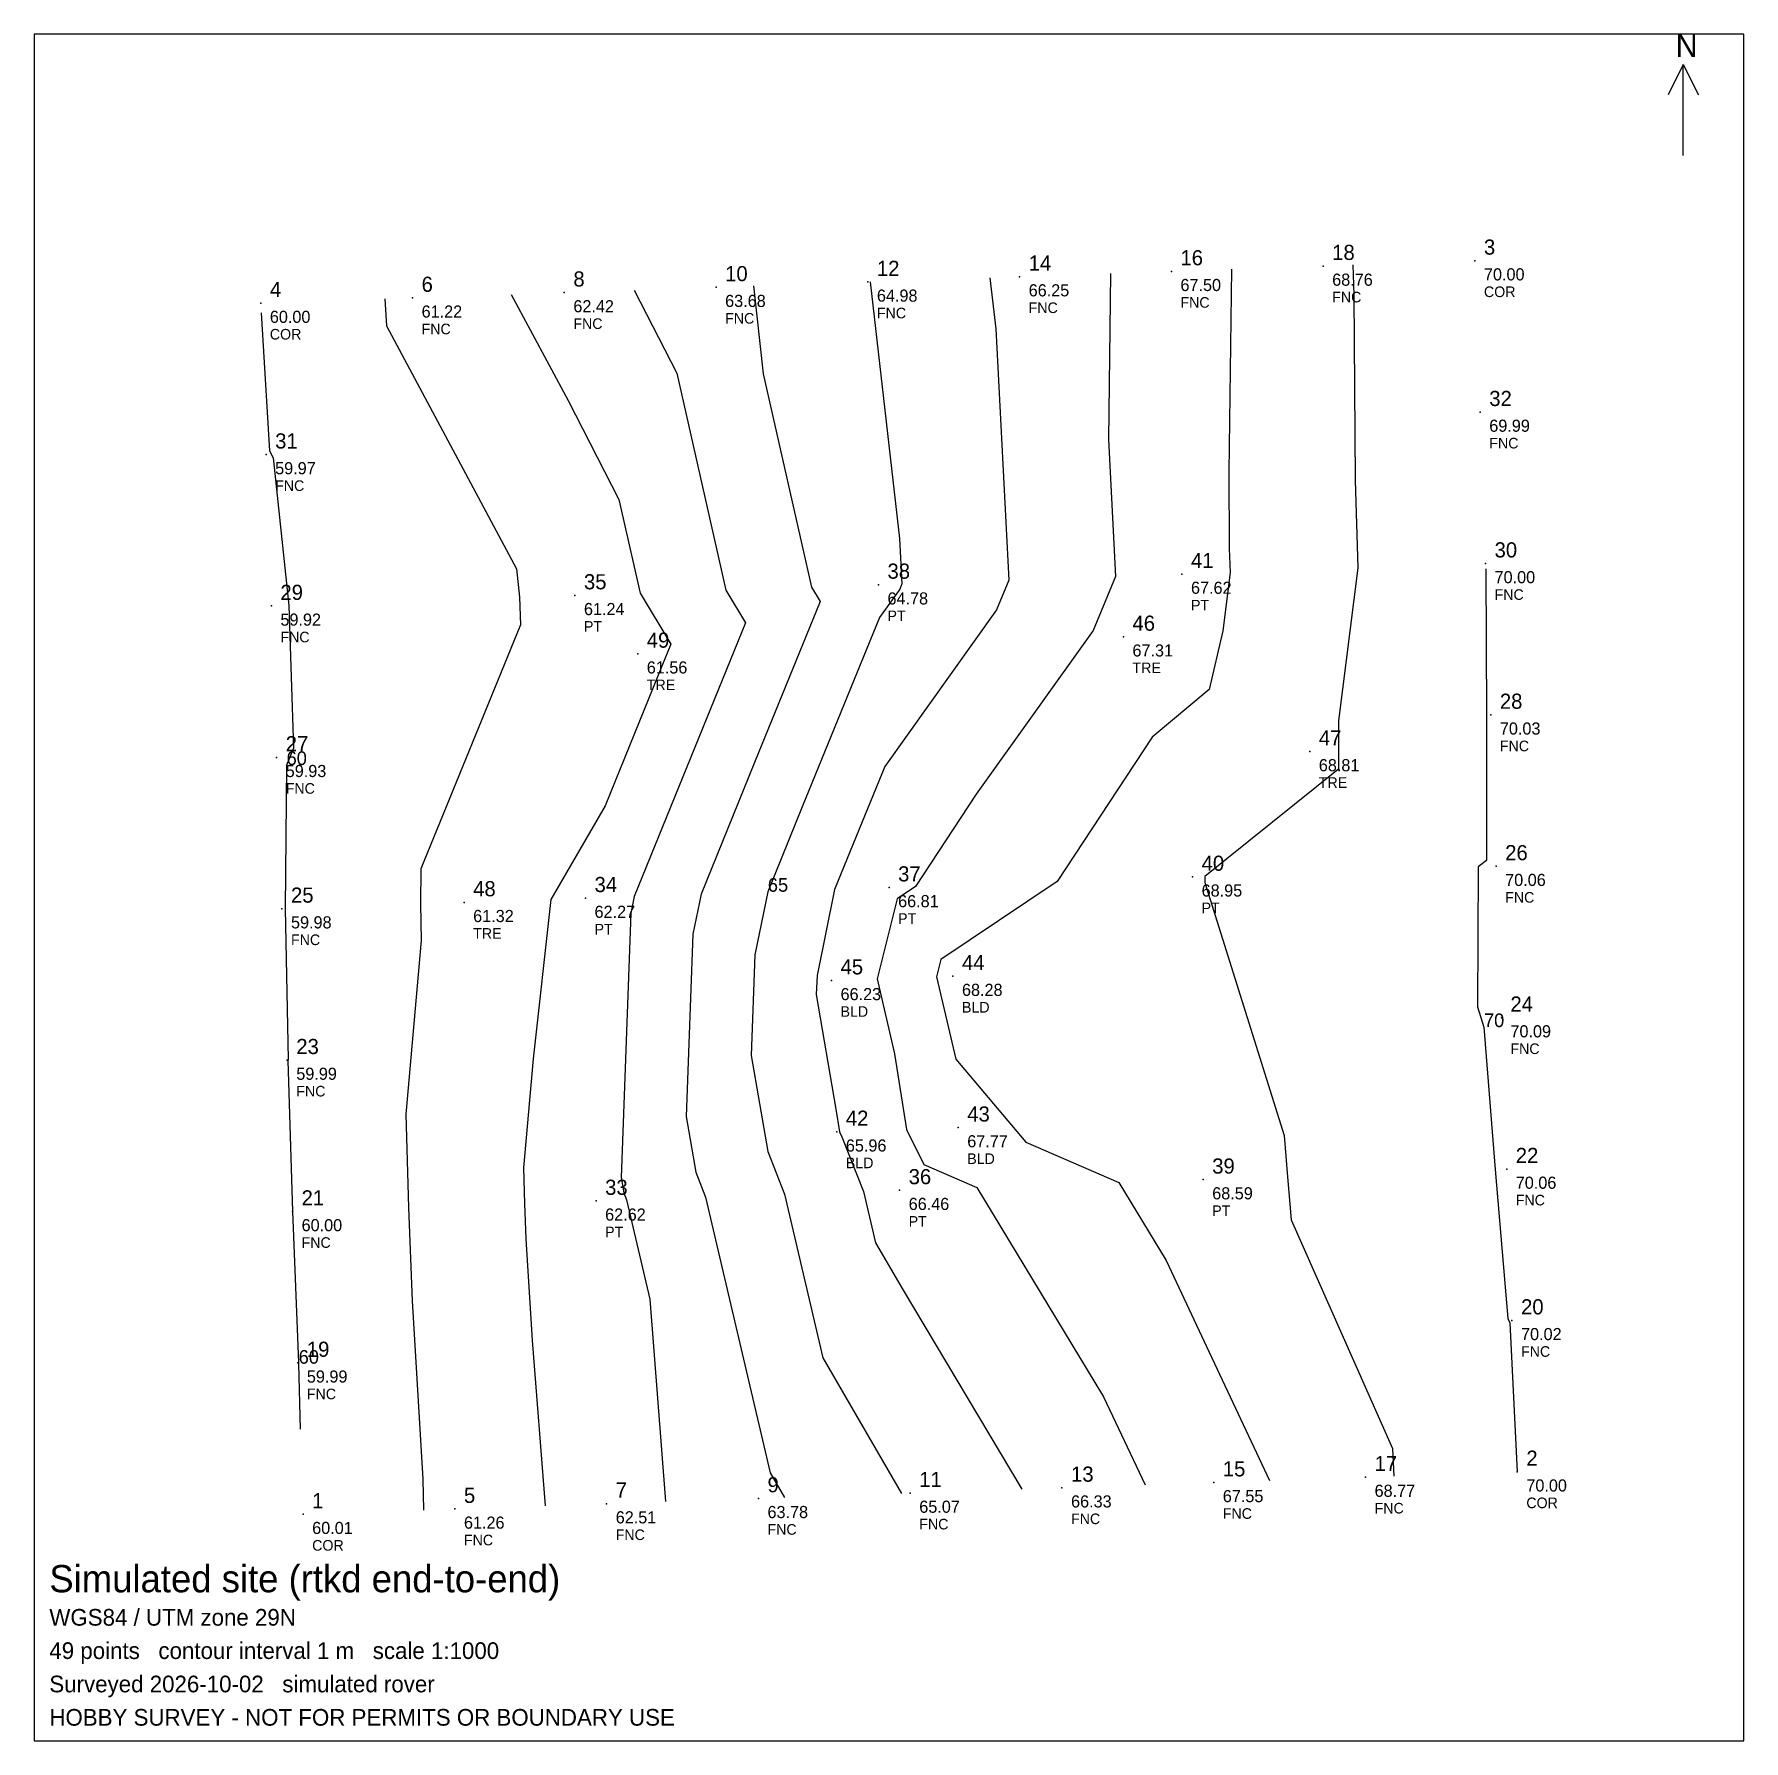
# Model space of a CAD drawing. Extents: x 665938 to 666220, y 5915330 to 5915612.
import ezdxf

# ---------------------------------------------------------------- set-up
doc = ezdxf.new("R2010")
doc.units = 0
for name, color, linetype in [('BORDER', 7, 'CONTINUOUS'), ('CONTOUR_LABEL', 20, 'CONTINUOUS'), ('CONTOUR_MAJOR', 20, 'CONTINUOUS'), ('CONTOUR_MINOR', 30, 'CONTINUOUS'), ('NORTH', 7, 'CONTINUOUS'), ('POINT_CODE', 2, 'CONTINUOUS'), ('POINT_ELEV', 4, 'CONTINUOUS'), ('POINT_NO', 3, 'CONTINUOUS'), ('POINTS', 7, 'CONTINUOUS'), ('TITLE', 7, 'CONTINUOUS')]:
    doc.layers.add(name, color=color, linetype=linetype)

msp = doc.modelspace()

# ---------------------------------------------------------------- linework, layer by layer
at = {"layer": 'BORDER'}
msp.add_lwpolyline([(665938.4439, 5915330.0889), (666220.4695, 5915330.0889), (666220.4695, 5915611.6626), (665938.4439, 5915611.6626)], close=True, dxfattribs=at)
at = {"layer": 'CONTOUR_MAJOR'}
for points in [[(666076.3379, 5915570.7938), (666081.2122, 5915528.4706), (666081.5992, 5915520.9595), (666081.2317, 5915520.0748), (666077.8987, 5915515.3986), (666065.1523, 5915484.1792), (666059.472, 5915470.1729), (666057.3423, 5915459.7622), (666056.7266, 5915443.1394), (666059.4466, 5915427.2914), (666062.2155, 5915420.2548), (666068.5398, 5915393.2827), (666081.5401, 5915370.9158)], [(665975.8739, 5915565.6709), (665977.2529, 5915542.8999), (665977.8574, 5915541.7703), (665980.4556, 5915517.4264), (665981.2101, 5915493.8518), (665980.0787, 5915491.0788), (665979.8455, 5915467.3936), (665980.3143, 5915442.5124), (665980.299, 5915442.3417), (665981.0563, 5915417.4193)], [(666177.8862, 5915523.4675), (666178.0441, 5915499.2175), (666178.0186, 5915475.3522), (666176.6723, 5915474.2735), (666176.5575, 5915451.1836), (666177.6061, 5915447.8407), (666179.465, 5915424.3561), (666181.5442, 5915399.7564), (666181.8556, 5915399.0531), (666183.096, 5915374.4701)], [(665981.0563, 5915417.4193), (665982.0568, 5915392.512), (665982.069, 5915392.3072), (665982.3089, 5915381.5126)]]:
    msp.add_lwpolyline(points, dxfattribs=at)
at = {"layer": 'CONTOUR_MINOR'}
for points in [[(666116.0118, 5915572.1815), (666115.6422, 5915544.8147), (666116.8078, 5915522.1936), (666113.1138, 5915513.3021), (666093.8404, 5915486.2608), (666083.8085, 5915471.0253), (666080.8003, 5915469.0095), (666077.4897, 5915455.8007), (666080.3754, 5915443.4447), (666082.3316, 5915430.9598), (666085.1936, 5915425.1892), (666093.9429, 5915421.3649), (666114.8529, 5915386.8197), (666121.6905, 5915372.3182)], [(666135.9686, 5915572.8811), (666135.5191, 5915539.4775), (666135.5994, 5915526.829), (666135.7216, 5915522.8558), (666134.5001, 5915513.2413), (666132.2627, 5915503.5275), (666122.8889, 5915495.681), (666107.1949, 5915471.8464), (666088.0131, 5915458.9927), (666087.299, 5915456.1438), (666090.473, 5915442.5534), (666102.0395, 5915428.8835), (666117.3647, 5915422.1849), (666125.1567, 5915409.3117), (666132.2725, 5915394.2203), (666142.2396, 5915373.0371)], [(666155.9667, 5915573.583), (666156.159, 5915568.6773), (666156.3529, 5915538.105), (666156.7994, 5915523.5926), (666153.5952, 5915498.3717), (666153.6219, 5915494.2698), (666153.6178, 5915490.3755), (666131.5589, 5915472.7013), (666131.554, 5915471.707), (666144.6552, 5915429.9398), (666145.192, 5915423.1583), (666145.7924, 5915416.0548), (666162.4962, 5915378.3363), (666162.7273, 5915373.7558)], [(666037.4138, 5915569.4352), (666044.4343, 5915555.7408), (666052.537, 5915519.9423), (666055.7831, 5915514.5354), (666049.3791, 5915498.8501), (666037.436, 5915469.4014), (666036.8659, 5915466.6148), (666035.2516, 5915423.0289), (666035.6898, 5915420.4762), (666036.1357, 5915419.3428), (666039.9798, 5915402.9486), (666042.5975, 5915369.5525)], [(666057.0835, 5915570.1232), (666058.7239, 5915555.6163), (666066.6863, 5915520.4375), (666068.1078, 5915518.0699), (666057.2657, 5915491.5147), (666048.454, 5915469.7872), (666047.1041, 5915463.1885), (666045.9891, 5915433.0841), (666047.5682, 5915423.8838), (666049.1756, 5915419.7988), (666059.8436, 5915374.3018), (666062.2054, 5915370.2385)], [(666096.0967, 5915571.4846), (666097.0653, 5915563.0742), (666099.2035, 5915521.5766), (666097.1727, 5915516.6884), (666078.7587, 5915490.8528), (666073.039, 5915476.8437), (666070.49, 5915470.5586), (666067.5804, 5915456.3358), (666067.4641, 5915453.1946), (666070.7075, 5915434.2969), (666071.2907, 5915430.5751), (666071.6929, 5915429.764), (666075.2553, 5915420.7109), (666077.236, 5915412.2635), (666081.7785, 5915404.4482), (666101.3585, 5915371.6083)], [(665996.2806, 5915567.9928), (665996.5498, 5915563.5471), (666017.9999, 5915523.4643), (666018.5027, 5915518.7526), (666018.6488, 5915514.1898), (666002.2275, 5915473.9427), (666002.1707, 5915468.1738), (666002.2849, 5915462.1134), (665999.7292, 5915433.4831), (666000.1971, 5915418.0877), (666000.8151, 5915402.7015), (666002.5702, 5915373.2392), (666002.6831, 5915368.1582)], [(666017.1047, 5915568.7226), (666026.5103, 5915551.2488), (666034.8887, 5915534.9056), (666038.3876, 5915519.4472), (666043.4585, 5915511.001), (666041.4924, 5915506.1856), (666032.6373, 5915484.3511), (666023.6943, 5915468.9222), (666020.7654, 5915442.6163), (666019.1594, 5915424.6245), (666019.3378, 5915418.756), (666019.5733, 5915412.891), (666020.5719, 5915396.1282), (666022.7309, 5915368.8585)]]:
    msp.add_lwpolyline(points, dxfattribs=at)
at = {"layer": 'NORTH'}
for p, q in [((666210.4695, 5915606.6626), (666207.9695, 5915601.6626)), ((666210.4695, 5915591.6626), (666210.4695, 5915606.6626)), ((666210.4695, 5915606.6626), (666212.9695, 5915601.6626))]:
    msp.add_line(p, q, dxfattribs=at)
at = {"layer": 'POINTS'}
for p in [(666100.9969, 5915571.6559, 66.248), (666126.035, 5915572.5323, 67.502), (666151.0684, 5915573.4112, 68.757), (666176.1039, 5915574.2892, 69.999), (666025.8893, 5915569.0313, 62.42), (666050.9252, 5915569.9087, 63.68), (666075.9624, 5915570.7807, 64.981), (665975.8173, 5915567.2826, 60.002), (666000.853, 5915568.1515, 61.223), (666176.982, 5915549.3134, 69.994), (665976.6933, 5915542.3012, 59.971), (666177.8562, 5915524.3287, 69.999), (666077.7087, 5915520.8232, 64.779), (666127.7753, 5915522.578, 67.623), (666027.6341, 5915519.0709, 61.24), (665977.564, 5915517.3256, 59.924), (666118.1193, 5915512.2387, 67.314), (666037.9986, 5915509.4352, 61.557), (666178.728, 5915499.356, 70.028), (666148.8596, 5915493.305, 68.805), (665978.4397, 5915492.3468, 59.926), (666179.6047, 5915474.3757, 70.065), (666079.4587, 5915470.8726, 66.814), (666129.5288, 5915472.6305, 68.955), (665979.3097, 5915467.3749, 59.976), (666009.3594, 5915468.425, 61.322), (666029.3818, 5915469.1195, 62.269), (666089.9966, 5915456.2381, 68.275), (666069.9659, 5915455.5375, 66.233), (666180.4729, 5915449.3981, 70.087), (665980.1824, 5915442.3948, 59.994), (666070.838, 5915430.5593, 65.959), (666090.8662, 5915431.2572, 67.773), (666131.2772, 5915422.672, 68.594), (666181.35, 5915424.4219, 70.055), (666081.2015, 5915420.9188, 66.456), (665981.0563, 5915417.4193, 60), (666031.1284, 5915419.1677, 62.616), (666182.2234, 5915399.4468, 70.019), (665981.9255, 5915392.4407, 59.993), (666183.096, 5915374.4701, 70), (666107.9906, 5915371.84, 66.334), (666133.0248, 5915372.7139, 67.551), (666158.0628, 5915373.5922, 68.771), (666032.8727, 5915369.2125, 62.506), (666057.913, 5915370.0881, 63.778), (666082.9516, 5915370.9652, 65.073), (665982.802, 5915367.4623, 60.009), (666007.839, 5915368.3387, 61.257)]:
    msp.add_point(p, dxfattribs=at)

# ---------------------------------------------------------------- texts
at = {"layer": 'CONTOUR_LABEL'}
for s, p in [('60', (665980.0787, 5915491.0788, 60)), ('65', (666059.472, 5915470.1729, 65)), ('70', (666177.6061, 5915447.8407, 70)), ('60', (665982.069, 5915392.3072, 60))]:
    msp.add_text(s, height=2.25, dxfattribs=at).set_placement(p)
at = {"layer": 'NORTH'}
msp.add_text('N', height=3.75, dxfattribs=at).set_placement((666209.2195, 5915607.9126))
at = {"layer": 'POINT_CODE'}
for s, p in [('FNC', (666152.5684, 5915567.4112)), ('COR', (666177.6039, 5915568.2892)), ('FNC', (666077.4624, 5915564.7807)), ('FNC', (666102.4969, 5915565.6559)), ('FNC', (666127.535, 5915566.5323)), ('FNC', (666002.353, 5915562.1515)), ('FNC', (666027.3893, 5915563.0313)), ('FNC', (666052.4252, 5915563.9087)), ('COR', (665977.3173, 5915561.2826)), ('FNC', (666178.482, 5915543.3134)), ('FNC', (665978.1933, 5915536.3012)), ('PT', (666129.2753, 5915516.578)), ('FNC', (666179.3562, 5915518.3287)), ('PT', (666079.2087, 5915514.8232)), ('FNC', (665979.064, 5915511.3256)), ('PT', (666029.1341, 5915513.0709)), ('TRE', (666119.6193, 5915506.2387)), ('TRE', (666039.4986, 5915503.4352)), ('FNC', (666180.228, 5915493.356)), ('FNC', (665979.9397, 5915486.3468)), ('TRE', (666150.3596, 5915487.305)), ('FNC', (666181.1047, 5915468.3757)), ('PT', (666131.0288, 5915466.6305)), ('PT', (666030.8818, 5915463.1195)), ('PT', (666080.9587, 5915464.8726)), ('FNC', (665980.8097, 5915461.3749)), ('TRE', (666010.8594, 5915462.425)), ('BLD', (666071.4659, 5915449.5375)), ('BLD', (666091.4966, 5915450.2381)), ('FNC', (666181.9729, 5915443.3981)), ('FNC', (665981.6824, 5915436.3948)), ('BLD', (666072.338, 5915424.5593)), ('BLD', (666092.3662, 5915425.2572)), ('FNC', (666182.85, 5915418.4219)), ('PT', (666082.7015, 5915414.9188)), ('PT', (666132.7772, 5915416.672)), ('PT', (666032.6284, 5915413.1677)), ('FNC', (665982.5563, 5915411.4193)), ('FNC', (666183.7234, 5915393.4468)), ('FNC', (665983.4255, 5915386.4407)), ('FNC', (666159.5628, 5915367.5922)), ('COR', (666184.596, 5915368.4701)), ('FNC', (666059.413, 5915364.0881)), ('FNC', (666084.4516, 5915364.9652)), ('FNC', (666109.4906, 5915365.84)), ('FNC', (666134.5248, 5915366.7139)), ('COR', (665984.302, 5915361.4623)), ('FNC', (666009.339, 5915362.3387)), ('FNC', (666034.3727, 5915363.2125))]:
    msp.add_text(s, height=1.75, dxfattribs=at).set_placement(p)
at = {"layer": 'POINT_ELEV'}
for s, p in [('68.76', (666152.5684, 5915570.1612)), ('70.00', (666177.6039, 5915571.0392)), ('64.98', (666077.4624, 5915567.5307)), ('66.25', (666102.4969, 5915568.4059)), ('67.50', (666127.535, 5915569.2823)), ('60.00', (665977.3173, 5915564.0326)), ('61.22', (666002.353, 5915564.9015)), ('62.42', (666027.3893, 5915565.7813)), ('63.68', (666052.4252, 5915566.6587)), ('69.99', (666178.482, 5915546.0634)), ('59.97', (665978.1933, 5915539.0512)), ('67.62', (666129.2753, 5915519.328)), ('70.00', (666179.3562, 5915521.0787)), ('64.78', (666079.2087, 5915517.5732)), ('59.92', (665979.064, 5915514.0756)), ('61.24', (666029.1341, 5915515.8209)), ('67.31', (666119.6193, 5915508.9887)), ('61.56', (666039.4986, 5915506.1852)), ('70.03', (666180.228, 5915496.106)), ('59.93', (665979.9397, 5915489.0968)), ('68.81', (666150.3596, 5915490.055)), ('70.06', (666181.1047, 5915471.1257)), ('68.95', (666131.0288, 5915469.3805)), ('62.27', (666030.8818, 5915465.8695)), ('66.81', (666080.9587, 5915467.6226)), ('59.98', (665980.8097, 5915464.1249)), ('61.32', (666010.8594, 5915465.175)), ('66.23', (666071.4659, 5915452.2875)), ('68.28', (666091.4966, 5915452.9881)), ('70.09', (666181.9729, 5915446.1481)), ('59.99', (665981.6824, 5915439.1448)), ('65.96', (666072.338, 5915427.3093)), ('67.77', (666092.3662, 5915428.0072)), ('70.06', (666182.85, 5915421.1719)), ('66.46', (666082.7015, 5915417.6688)), ('68.59', (666132.7772, 5915419.422)), ('62.62', (666032.6284, 5915415.9177)), ('60.00', (665982.5563, 5915414.1693)), ('70.02', (666183.7234, 5915396.1968)), ('59.99', (665983.4255, 5915389.1907)), ('67.55', (666134.5248, 5915369.4639)), ('68.77', (666159.5628, 5915370.3422)), ('70.00', (666184.596, 5915371.2201)), ('63.78', (666059.413, 5915366.8381)), ('65.07', (666084.4516, 5915367.7152)), ('66.33', (666109.4906, 5915368.59)), ('60.01', (665984.302, 5915364.2123)), ('61.26', (666009.339, 5915365.0887)), ('62.51', (666034.3727, 5915365.9625))]:
    msp.add_text(s, height=2, dxfattribs=at).set_placement(p)
at = {"layer": 'POINT_NO'}
for s, p in [('3', (666177.6039, 5915575.2892)), ('14', (666102.4969, 5915572.6559)), ('16', (666127.535, 5915573.5323)), ('18', (666152.5684, 5915574.4112)), ('6', (666002.353, 5915569.1515)), ('8', (666027.3893, 5915570.0313)), ('10', (666052.4252, 5915570.9087)), ('12', (666077.4624, 5915571.7807)), ('4', (665977.3173, 5915568.2826)), ('32', (666178.482, 5915550.3134)), ('31', (665978.1933, 5915543.3012)), ('30', (666179.3562, 5915525.3287)), ('38', (666079.2087, 5915521.8232)), ('41', (666129.2753, 5915523.578)), ('29', (665979.064, 5915518.3256)), ('35', (666029.1341, 5915520.0709)), ('46', (666119.6193, 5915513.2387)), ('49', (666039.4986, 5915510.4352)), ('28', (666180.228, 5915500.356)), ('27', (665979.9397, 5915493.3468)), ('47', (666150.3596, 5915494.305)), ('40', (666131.0288, 5915473.6305)), ('26', (666181.1047, 5915475.3757)), ('37', (666080.9587, 5915471.8726)), ('25', (665980.8097, 5915468.3749)), ('48', (666010.8594, 5915469.425)), ('34', (666030.8818, 5915470.1195)), ('45', (666071.4659, 5915456.5375)), ('44', (666091.4966, 5915457.2381)), ('24', (666181.9729, 5915450.3981)), ('23', (665981.6824, 5915443.3948)), ('42', (666072.338, 5915431.5593)), ('43', (666092.3662, 5915432.2572)), ('22', (666182.85, 5915425.4219)), ('39', (666132.7772, 5915423.672)), ('33', (666032.6284, 5915420.1677)), ('36', (666082.7015, 5915421.9188)), ('21', (665982.5563, 5915418.4193)), ('20', (666183.7234, 5915400.4468)), ('19', (665983.4255, 5915393.4407)), ('17', (666159.5628, 5915374.5922)), ('2', (666184.596, 5915375.4701)), ('11', (666084.4516, 5915371.9652)), ('13', (666109.4906, 5915372.84)), ('15', (666134.5248, 5915373.7139)), ('5', (666009.339, 5915369.3387)), ('7', (666034.3727, 5915370.2125)), ('9', (666059.413, 5915371.0881)), ('1', (665984.302, 5915368.4623))]:
    msp.add_text(s, height=2.5, dxfattribs=at).set_placement(p)
at = {"layer": 'TITLE'}
for s, height, p in [('Simulated site (rtkd end-to-end)', 4.5, (665940.9439, 5915354.5889)), ('WGS84 / UTM zone 29N', 2.75, (665940.9439, 5915349.0889)), ('49 points   contour interval 1 m   scale 1:1000', 2.75, (665940.9439, 5915343.5889)), ('Surveyed 2026-10-02   simulated rover', 2.75, (665940.9439, 5915338.0889)), ('HOBBY SURVEY - NOT FOR PERMITS OR BOUNDARY USE', 2.75, (665940.9439, 5915332.5889))]:
    msp.add_text(s, height=height, dxfattribs=at).set_placement(p)

doc.saveas('drawing.dxf')
